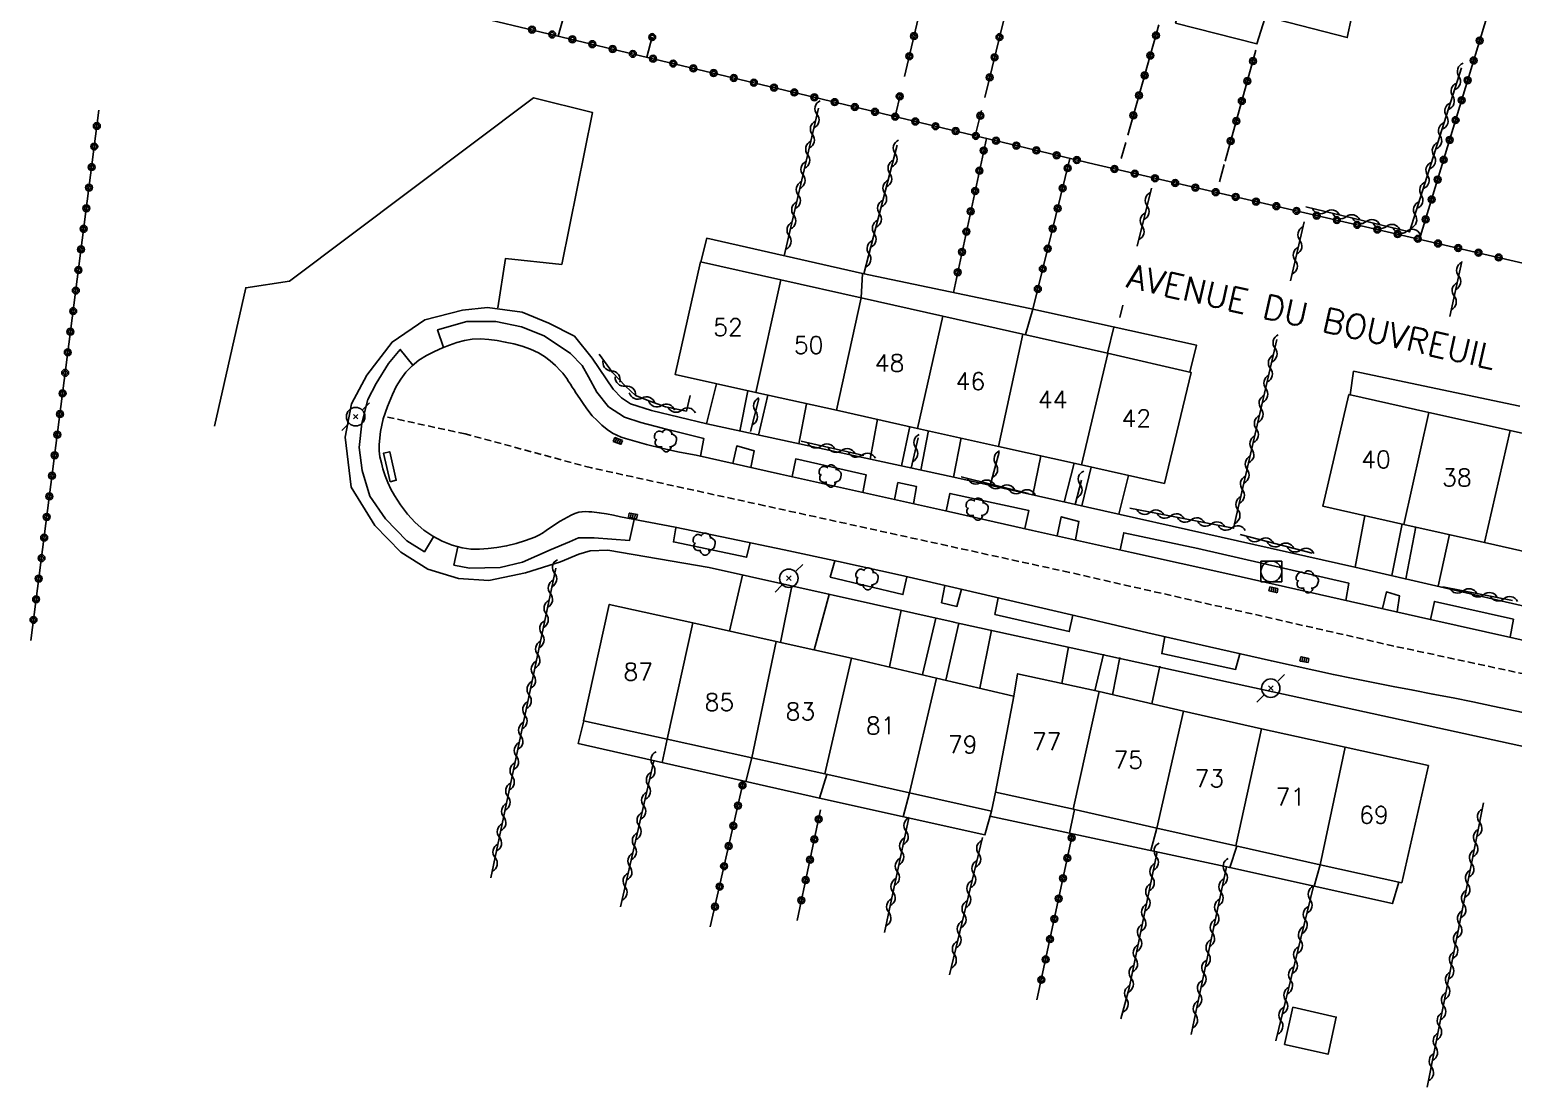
# Model space of a CAD drawing. Header units: millimetres. Extents: x 149998 to 151001, y 150999 to 152001.
# Drawn here: x 150085.7 to 150193, y 151260.6 to 151337.1 of the extents above; entities that cross this region are included whole.
import ezdxf
from ezdxf.enums import TextEntityAlignment as Align

# ---------------------------------------------------------------- set-up
doc = ezdxf.new("R2010")
doc.units = ezdxf.units.MM
doc.linetypes.add('DASHED', pattern=[0.75, 0.5, -0.25])
doc.layers.get('0').update_dxf_attribs({"linetype": 'CONTINUOUS'})
for name, color, linetype in [('W0001', 6, 'DASHED'), ('W0008', 7, 'CONTINUOUS'), ('W0014', 7, 'CONTINUOUS'), ('W0017', 7, 'CONTINUOUS'), ('W0101', 7, 'CONTINUOUS'), ('W0104', 1, 'CONTINUOUS'), ('W0300', 7, 'CONTINUOUS'), ('W0310', 3, 'CONTINUOUS'), ('W0323', 7, 'CONTINUOUS'), ('W0333', 7, 'CONTINUOUS'), ('W0401', 7, 'CONTINUOUS'), ('W0402', 7, 'CONTINUOUS'), ('W0420', 7, 'CONTINUOUS'), ('W0473', 7, 'CONTINUOUS'), ('W0989', 7, 'CONTINUOUS'), ('W0991', 7, 'CONTINUOUS'), ('W1102', 7, 'CONTINUOUS')]:
    doc.layers.add(name, color=color, linetype=linetype)
doc.styles.get("Standard").update_dxf_attribs({"font": 'romans.shx', "width": 0.85})

# ---------------------------------------------------------------- blocks, each defined once
blk = doc.blocks.new('T300')
for p, q in [((-0.8, 0.51), (-0.86, 0.34)), ((-0.86, 0.34), (-0.86, 0.17)), ((-0.86, 0.17), (-0.74, 0.06)), ((-0.69, 0.63), (-0.8, 0.51)), ((-0.8, -0.06), (-0.74, 0.06)), ((-0.74, 0.06), (-0.69, 0.11)), ((-0.57, 0.69), (-0.69, 0.63)), ((-0.46, 0.69), (-0.57, 0.69)), ((-0.29, 0.63), (-0.46, 0.69)), ((-0.29, 0.63), (-0.17, 0.74)), ((-0.23, 0.57), (-0.29, 0.63)), ((-0.17, 0.74), (-0.06, 0.8)), ((-0.06, 0.8), (0.06, 0.8)), ((0.06, 0.8), (0.23, 0.74)), ((0.23, 0.74), (0.34, 0.63)), ((0.34, 0.63), (0.4, 0.51)), ((0.46, 0.46), (0.34, 0.46)), ((0.4, 0.51), (0.4, 0.46)), ((0.57, 0.4), (0.46, 0.46)), ((0.57, 0.4), (0.69, 0.29)), ((0.69, 0.29), (0.74, 0.17)), ((0.74, 0.06), (0.69, -0.17)), ((0.74, 0.17), (0.74, 0.06)), ((-0.8, -0.17), (-0.8, -0.06)), ((-0.8, -0.23), (-0.8, -0.17)), ((-0.74, -0.34), (-0.8, -0.23)), ((-0.69, -0.4), (-0.74, -0.34)), ((-0.51, -0.46), (-0.69, -0.4)), ((-0.4, -0.46), (-0.51, -0.46)), ((-0.4, -0.46), (-0.34, -0.46)), ((-0.34, -0.46), (-0.34, -0.4)), ((-0.34, -0.51), (-0.34, -0.46)), ((-0.29, -0.63), (-0.34, -0.51)), ((-0.17, -0.74), (-0.29, -0.63)), ((-0.06, -0.8), (-0.17, -0.74)), ((0.06, -0.8), (-0.06, -0.8)), ((0.17, -0.74), (0.06, -0.8)), ((0.23, -0.69), (0.17, -0.74)), ((0.29, -0.46), (0.23, -0.46)), ((0.29, -0.63), (0.23, -0.69)), ((0.46, -0.4), (0.29, -0.46)), ((0.34, -0.51), (0.29, -0.63)), ((0.34, -0.51), (0.34, -0.46)), ((0.57, -0.34), (0.46, -0.4)), ((0.63, -0.29), (0.57, -0.34)), ((0.69, -0.17), (0.63, -0.29))]:
    blk.add_line(p, q)
blk = doc.blocks.new('T401')
for p, q in [((-0.3, 0.3), (0, 0.3)), ((-0.3, -0.25), (-0.3, 0.3)), ((-0.3, 0.15), (0, 0.15)), ((-0.3, 0), (0, 0)), ((0, 0.3), (0, -0.25)), ((-0.3, -0.15), (0, -0.15)), ((-0.3, -0.25), (-0.3, -0.3)), ((-0.3, -0.3), (0, -0.3)), ((0, -0.3), (0, -0.25))]:
    blk.add_line(p, q)
blk = doc.blocks.new('T420')
for p, q in [((0.75, 0.75), (-0.75, 0.75)), ((-0.75, 0.75), (-0.75, -0.75)), ((0.75, 0.75), (0.75, -0.75)), ((0.75, -0.75), (-0.75, -0.75))]:
    blk.add_line(p, q)
blk.add_ellipse((0, 0), major_axis=(-0.53, 0.53), ratio=1, start_param=3.926991, end_param=10.210176)
blk = doc.blocks.new('T473')
for p, q in [((-0.166667, 0.166667), (0.166667, -0.166667)), ((-0.166667, -0.166667), (0.166667, 0.166667)), ((0.500001, 0.500001), (1.000002, 1.000002)), ((-1.000002, -1.000002), (-0.500001, -0.500001))]:
    blk.add_line(p, q)
blk.add_ellipse((0, 0), major_axis=(0.471405, 0.471405), ratio=1, start_param=5.4977871438, end_param=11.780972451)
blk = doc.blocks.new('t310o')
at = {"color": 0, "linetype": 'Continuous'}
for centre, start, end in [((-0.5, 0.38), 216.8699, 323.1304), ((0.5, -0.37), 36.8699, 143.1303)]:
    blk.add_arc(centre, 0.625, start, end, dxfattribs=at)
blk = doc.blocks.new('t323o')
at = {"color": 0, "linetype": 'Continuous'}
for radius in [0.25, 0.15]:
    blk.add_circle((0, 0), radius, dxfattribs=at)

msp = doc.modelspace()

# ---------------------------------------------------------------- linework, layer by layer
at = {"layer": 'W0001'}
msp.add_lwpolyline([(150260.65, 151274.61), (150237.27, 151281.07), (150209.25, 151287.16), (150184.33, 151292.5), (150160.88, 151297.82), (150138.86, 151302.64), (150126.32, 151305.38), (150117.2, 151307.83), (150111.32, 151309.11)], dxfattribs=at)
at = {"layer": 'W0008'}
for points in [[(150133.91, 151306.29), (150132.7, 151306.51), (150131.5, 151306.77), (150130.3, 151307.07), (150129.12, 151307.41), (150128.8, 151307.51), (150128.48, 151307.61), (150128.16, 151307.74), (150127.86, 151307.89), (150127.46, 151308.16), (150127.08, 151308.47), (150126.73, 151308.8), (150126.39, 151309.14), (150126.07, 151309.54), (150125.77, 151309.96), (150125.49, 151310.39), (150125.2, 151310.81), (150125.07, 151311.01), (150124.94, 151311.21), (150124.81, 151311.42), (150124.68, 151311.62), (150124.54, 151311.83), (150124.4, 151312.03), (150124.26, 151312.22), (150124.1, 151312.4), (150123.73, 151312.77), (150123.35, 151313.12), (150122.93, 151313.43), (150122.49, 151313.7), (150121.92, 151313.97), (150121.32, 151314.18), (150120.71, 151314.34), (150120.1, 151314.47), (150119.51, 151314.58), (150118.91, 151314.66), (150118.31, 151314.7), (150117.7, 151314.68), (150117.15, 151314.59), (150116.6, 151314.45), (150116.07, 151314.26), (150115.55, 151314.05), (150114.97, 151313.79), (150114.4, 151313.5), (150113.86, 151313.16), (150113.36, 151312.76), (150112.92, 151312.3), (150112.55, 151311.79), (150112.22, 151311.25), (150111.94, 151310.69), (150111.58, 151309.82), (150111.28, 151308.93), (150111.07, 151308.01), (150110.97, 151307.07), (150110.98, 151306.62), (150111.04, 151306.18), (150111.14, 151305.74), (150111.25, 151305.31), (150111.41, 151304.81), (150111.6, 151304.32), (150111.82, 151303.84), (150112.08, 151303.39), (150112.53, 151302.7), (150113.02, 151302.03), (150113.58, 151301.42), (150114.2, 151300.87), (150114.85, 151300.44), (150115.53, 151300.08), (150116.25, 151299.8), (150116.99, 151299.6), (150117.62, 151299.51), (150118.24, 151299.5), (150118.87, 151299.54), (150119.48, 151299.61), (150120.19, 151299.74), (150120.89, 151299.9), (150121.57, 151300.12), (150122.24, 151300.38), (150122.52, 151300.52), (150122.79, 151300.67), (150123.05, 151300.84), (150123.3, 151301.01), (150123.56, 151301.19), (150123.81, 151301.36), (150124.07, 151301.53), (150124.34, 151301.68), (150124.6, 151301.82), (150124.86, 151301.96), (150125.13, 151302.09), (150125.42, 151302.17), (150125.65, 151302.21), (150125.89, 151302.22), (150126.13, 151302.21), (150126.36, 151302.2), (150126.89, 151302.14), (150127.41, 151302.05), (150127.93, 151301.95), (150128.44, 151301.85), (150132.39, 151301.09), (150136.33, 151300.28), (150140.26, 151299.45), (150144.19, 151298.6), (150148.67, 151297.61), (150153.15, 151296.59), (150157.61, 151295.55), (150162.08, 151294.51), (150166.55, 151293.46), (150171.02, 151292.43), (150175.49, 151291.42), (150179.97, 151290.44), (150181.41, 151290.14), (150182.85, 151289.86), (150184.29, 151289.58), (150185.73, 151289.3), (150187.17, 151289.03), (150188.62, 151288.75), (150190.06, 151288.46), (150191.49, 151288.16), (150195.3, 151287.35)], [(150195.06, 151292.62), (150190.97, 151293.53), (150186.88, 151294.45), (150179.72, 151296.05), (150172.55, 151297.66), (150165.38, 151299.26), (150158.22, 151300.86), (150152.14, 151302.22), (150146.06, 151303.58), (150139.99, 151304.93), (150133.91, 151306.29)]]:
    msp.add_lwpolyline(points, dxfattribs=at)
at = {"layer": 'W0014'}
for points in [[(150152.56, 151294.22), (150134.85, 151298.17), (150127.52, 151299.42), (150126.24, 151299.37), (150125.41, 151299.13), (150124.1, 151298.58), (150121.55, 151297.79), (150118.91, 151297.24), (150116.71, 151297.37), (150114.5, 151298.05), (150112.54, 151299.28), (150110.67, 151301.21), (150108.96, 151303.99), (150108.52, 151307.61), (150108.99, 151310.02), (150110.09, 151312.07), (150111.91, 151314.47), (150114.29, 151316.07), (150117.01, 151316.77), (150118.81, 151316.98), (150121.33, 151316.63), (150123.24, 151315.83), (150125.11, 151314.89), (150126.39, 151313.32), (150127.89, 151311.07), (150128.5, 151310.44), (150129.14, 151310.02), (150130.67, 151309.52), (150134.66, 151308.57), (150152.53, 151304.7), (150181.53, 151298.21), (150218.95, 151289.58)], [(150134.21, 151306.23), (150134.45, 151307.51), (150131.47, 151308.24), (150129.89, 151308.67), (150128.72, 151309.05), (150127.57, 151309.78), (150126.72, 151310.86), (150126.12, 151311.97), (150125.66, 151312.79), (150124.81, 151313.64), (150122.92, 151314.92), (150121.28, 151315.58), (150119.42, 151315.96), (150117.31, 151315.95), (150115.21, 151315.35), (150115.63, 151314.09)], [(150113.42, 151312.81), (150112.5, 151313.94), (150111.66, 151312.93), (150110.77, 151311.47), (150110.15, 151310.33), (150109.73, 151308.6), (150109.54, 151306.84), (150109.74, 151305.18), (150110.31, 151303.33), (150111.43, 151301.69), (150112.97, 151300.11), (150114.25, 151299.31), (150114.9, 151300.39)], [(150137.86, 151305.41), (150138.1, 151306.61), (150136.83, 151306.96), (150136.56, 151305.7)], [(150145.95, 151303.6), (150146.2, 151304.87), (150141.1, 151306.03), (150140.83, 151304.75)], [(150149.62, 151302.78), (150149.84, 151304.02), (150148.48, 151304.32), (150148.25, 151303.09)], [(150157.65, 151300.99), (150157.95, 151302.29), (150152.24, 151303.53), (150151.98, 151302.25)], [(150116.66, 151299.67), (150116.38, 151298.35), (150117.52, 151298.12), (150119.72, 151298.18), (150121.35, 151298.57), (150123.41, 151299.48), (150124.73, 151300.02), (150125.4, 151300.32), (150126.52, 151300.33), (150129.08, 151300.13), (150129.41, 151301.65)], [(150161.32, 151300.17), (150161.57, 151301.51), (150160.29, 151301.84), (150160, 151300.46)], [(150132.42, 151301.05), (150132.25, 151300.03), (150137.54, 151298.92), (150137.8, 151299.95)], [(150180.87, 151295.79), (150181.09, 151297.04), (150170.18, 151299.56), (150164.81, 151300.69), (150164.55, 151299.45)], [(150143.93, 151298.66), (150143.59, 151297.48), (150148.85, 151296.22), (150149.12, 151297.51)], [(150151.87, 151296.88), (150151.64, 151295.63), (150152.75, 151295.36), (150153.09, 151296.6)], [(150184.57, 151294.96), (150184.75, 151296.12), (150183.8, 151296.41), (150183.52, 151295.2)], [(150155.74, 151295.99), (150155.5, 151294.79), (150160.87, 151293.54), (150161.13, 151294.73)], [(150192.75, 151293.13), (150192.98, 151294.44), (150187.27, 151295.73), (150186.99, 151294.42)], [(150152.51, 151294.22), (150201.33, 151283.57)], [(150167.78, 151293.18), (150167.56, 151291.95), (150172.9, 151290.81), (150173.2, 151291.94)]]:
    msp.add_lwpolyline(points, dxfattribs=at)
at = {"layer": 'W0017'}
for points in [[(150134.64, 151308.56), (150135.37, 151311.46)], [(150137.05, 151308.04), (150137.63, 151310.96)], [(150138.41, 151307.75), (150139.08, 151310.64)], [(150141.31, 151307.12), (150141.87, 151310.02)], [(150146.49, 151306.01), (150147.02, 151308.89)], [(150148.75, 151305.52), (150149.35, 151308.37)], [(150150.13, 151305.22), (150150.69, 151308.07)], [(150152.51, 151304.71), (150153.06, 151307.54)], [(150158.25, 151303.42), (150158.82, 151306.25)], [(150160.51, 151302.9), (150161.23, 151305.71)], [(150161.77, 151302.63), (150162.46, 151305.44)], [(150164.45, 151302.02), (150165.15, 151304.83)], [(150181.55, 151298.2), (150182.24, 151301.94)], [(150184.2, 151297.59), (150184.95, 151301.33)], [(150185.2, 151297.36), (150185.94, 151301.11)], [(150187.54, 151296.82), (150188.36, 151300.56)], [(150137.24, 151297.63), (150136.3, 151293.58)], [(150140.81, 151296.83), (150139.99, 151292.76)], [(150143.51, 151296.23), (150142.43, 151292.22)], [(150148.72, 151295.08), (150147.88, 151290.99)], [(150151.23, 151294.52), (150150.27, 151290.43)], [(150152.89, 151294.14), (150151.95, 151290.02)], [(150155.24, 151293.64), (150154.41, 151289.45)], [(150160.81, 151292.45), (150160.34, 151289.8)], [(150163.35, 151291.91), (150162.71, 151289.27)], [(150164.53, 151291.66), (150164.01, 151288.98)], [(150167.41, 151291.05), (150166.85, 151288.33)]]:
    msp.add_lwpolyline(points, dxfattribs=at)
at = {"layer": 'W0101'}
for points in [[(150138.21, 151310.83), (150132.37, 151312.13), (150134.21, 151320.27), (150140.02, 151318.98)], [(150140.02, 151318.98), (150145.84, 151317.68)], [(150145.84, 151317.68), (150151.73, 151316.35)], [(150151.73, 151316.35), (150157.52, 151315.05)], [(150157.52, 151315.05), (150163.64, 151313.66)], [(150163.64, 151313.66), (150169.68, 151312.28), (150167.75, 151304.26)], [(150144.04, 151309.54), (150138.21, 151310.83)], [(150185.06, 151301.29), (150179.21, 151302.61), (150181.09, 151310.68), (150186.87, 151309.39)], [(150149.91, 151308.23), (150144.04, 151309.54)], [(150186.87, 151309.39), (150192.76, 151308.07)], [(150155.75, 151306.92), (150155.76, 151306.93), (150149.91, 151308.23)], [(150192.76, 151308.07), (150198.56, 151306.78)], [(150161.75, 151305.59), (150155.75, 151306.92)], [(150167.75, 151304.26), (150161.75, 151305.59)], [(150190.9, 151299.98), (150190.9, 151299.98), (150185.06, 151301.29)], [(150196.75, 151298.66), (150190.9, 151299.98)], [(150133.66, 151294.17), (150127.62, 151295.51), (150125.76, 151287.1), (150131.8, 151285.77)], [(150139.69, 151292.83), (150133.66, 151294.17)], [(150145.13, 151291.62), (150145.14, 151291.62), (150139.69, 151292.83)], [(150151.27, 151290.18), (150145.13, 151291.62)], [(150156.87, 151288.88), (150156.84, 151288.88), (150151.27, 151290.18)], [(150163.03, 151289.2), (150157.14, 151290.5), (150156.87, 151288.88)], [(150169.14, 151287.8), (150163.03, 151289.2)], [(150174.76, 151286.51), (150169.14, 151287.8)], [(150180.81, 151285.19), (150174.76, 151286.51)], [(150131.8, 151285.77), (150137.92, 151284.42)], [(150137.92, 151284.42), (150143.2, 151283.25)], [(150186.85, 151283.87), (150180.81, 151285.19)], [(150143.2, 151283.25), (150149.33, 151281.88)], [(150179.02, 151276.69), (150184.91, 151275.38), (150186.85, 151283.87)], [(150149.33, 151281.88), (150155.25, 151280.56)], [(150155.53, 151281.93), (150161.17, 151280.7), (150161.16, 151280.71)], [(150161.16, 151280.71), (150167.2, 151279.34)], [(150167.2, 151279.34), (150172.91, 151278.05)], [(150172.91, 151278.05), (150179.02, 151276.69)]]:
    msp.add_lwpolyline(points, dxfattribs=at)
at = {"layer": 'W0104'}
for points in [[(150169.19, 151339.7), (150169.18, 151339.7), (150168.56, 151337.53), (150174.44, 151336.03), (150175.15, 151338.33), (150175.14, 151338.32)], [(150181.26, 151337.96), (150181.27, 151337.95), (150180.97, 151336.49), (150175.05, 151338.01)], [(150145.92, 151319.42), (150145.93, 151319.42), (150134.67, 151321.98), (150134.24, 151320.27), (150134.23, 151320.27)], [(150145.92, 151319.42), (150145.84, 151317.68), (150145.83, 151317.68)], [(150169.58, 151312.3), (150169.58, 151312.3), (150170.08, 151314.24), (150158.03, 151316.9), (150145.92, 151319.42)], [(150158.24, 151316.86), (150157.72, 151315.01), (150157.7, 151315.01)], [(150164.09, 151315.56), (150163.64, 151313.66), (150163.66, 151313.65)], [(150193.45, 151309.83), (150181.43, 151312.36), (150181.18, 151310.66), (150181.16, 151310.66)], [(150142.82, 151281.51), (150125.37, 151285.45), (150125.78, 151287.1), (150125.78, 151287.1)], [(150131.43, 151284.08), (150131.8, 151285.77), (150131.8, 151285.77)], [(150142.82, 151281.51), (150143.35, 151283.22), (150143.35, 151283.22)], [(150155.25, 151280.56), (150155.24, 151280.56), (150154.77, 151278.84), (150142.82, 151281.51)], [(150148.87, 151280.16), (150149.33, 151281.88), (150149.33, 151281.88)], [(150155.25, 151280.56), (150155.53, 151281.93)], [(150160.89, 151278.97), (150160.89, 151278.98), (150155.14, 151280.21), (150155.15, 151280.22)], [(150160.89, 151278.97), (150161.26, 151280.69), (150161.27, 151280.68)], [(150172.49, 151276.48), (150172.48, 151276.48), (150160.89, 151278.97)], [(150166.77, 151277.71), (150167.2, 151279.34), (150167.21, 151279.34)], [(150172.49, 151276.48), (150172.98, 151278.04), (150172.98, 151278.04)], [(150184.71, 151275.42), (150184.71, 151275.42), (150184.25, 151273.88), (150172.49, 151276.48)], [(150178.59, 151275.13), (150179.02, 151276.69), (150179.02, 151276.69)]]:
    msp.add_lwpolyline(points, dxfattribs=at)
msp.add_lwpolyline([(150176.43, 151263.7), (150179.58, 151262.99), (150180.18, 151265.67), (150177.04, 151266.38)], close=True, dxfattribs=at)
at = {"layer": 'W0310'}
for points in [[(150189.24, 151334.31), (150185.48, 151322.44), (150177.98, 151324.24)], [(150142.74, 151331.39), (150140.27, 151320.71)], [(150148.44, 151328.72), (150146.02, 151319.4)], [(150165.79, 151321.4), (150166.82, 151325.6)], [(150177.85, 151323.16), (150176.87, 151318.91)], [(150189.25, 151320.29), (150188.38, 151316.33)], [(150164.52, 151316.26), (150164.74, 151317.15)], [(150175.89, 151314.65), (150172.75, 151301.01), (150165.25, 151302.47)], [(150133.46, 151310.62), (150133.19, 151309.49), (150131.69, 151309.79), (150130.54, 151310.2), (150129.52, 151310.62), (150128.79, 151311.29), (150127.86, 151312.28), (150126.89, 151313.6)], [(150137.83, 151308.01), (150138.43, 151310.38)], [(150146.02, 151306.27), (150141.49, 151307.31)], [(150149.44, 151305.36), (150149.96, 151307.54)], [(150155.17, 151304.2), (150155.81, 151306.52)], [(150157.93, 151303.53), (150153.06, 151304.72)], [(150161.3, 151302.73), (150161.75, 151304.48)], [(150178.44, 151299.22), (150173.23, 151300.55)], [(150119.06, 151275.73), (150123.75, 151298.12)], [(150185.15, 151297.36), (150184.15, 151297.59)], [(150192.92, 151295.8), (150187.89, 151296.78)], [(150130.85, 151284.21), (150128.43, 151273.64)], [(150190.83, 151281.17), (150186.76, 151260.6)], [(150149.27, 151280.07), (150147.51, 151271.78)], [(150154.6, 151278.65), (150152.21, 151268.73)], [(150167.23, 151277.61), (150165.2, 151267.77), (150164.61, 151265.55)], [(150172.23, 151276.54), (150170.11, 151266.49), (150169.68, 151264.41)], [(150178.52, 151275.15), (150175.81, 151263.95)]]:
    msp.add_lwpolyline(points, dxfattribs=at)
at = {"layer": 'W0323'}
for points in [[(150196.79, 151344.64), (150193.32, 151345.46), (150186.2, 151321.91)], [(150162.68, 151327.33), (150137.06, 151333.46), (150110.36, 151339.85)], [(150150.27, 151339.22), (150148.96, 151333.68)], [(150123.93, 151336.6), (150124.3, 151337.97)], [(150156.11, 151337.67), (150154.76, 151332.15)], [(150167.36, 151337.4), (150165.11, 151329.42)], [(150130.34, 151335.07), (150130.72, 151336.53)], [(150174.37, 151335.58), (150172.15, 151327.56)], [(150148.69, 151332.52), (150148.28, 151330.78)], [(150085.8, 151292.9), (150090.72, 151331.24)], [(150154.53, 151331.22), (150154.08, 151329.39)], [(150154.88, 151329.2), (150152.5, 151318.05)], [(150164.96, 151328.89), (150164.63, 151327.74)], [(150160.92, 151327.75), (150158.24, 151316.86)], [(150162.68, 151327.33), (150198.15, 151319.15), (150201.58, 151318.39)], [(150172.08, 151327.3), (150171.74, 151326.07)], [(150137.32, 151282.75), (150134.92, 151272.19)], [(150141.19, 151272.65), (150142.9, 151280.65)], [(150158.53, 151266.91), (150161.11, 151278.92)]]:
    msp.add_lwpolyline(points, dxfattribs=at)
at = {"layer": 'W0333'}
msp.add_lwpolyline([(150119.56, 151316.95), (150120.12, 151320.52), (150124.18, 151320.09), (150126.41, 151331.07), (150122.14, 151332.13), (150104.5, 151318.88), (150101.33, 151318.4), (150099.08, 151308.4)], dxfattribs=at)
at = {"layer": 'W0402'}
msp.add_lwpolyline([(150111.77, 151304.38), (150111.3, 151306.45), (150111.74, 151306.55), (150112.21, 151304.48)], close=True, dxfattribs=at)
at = {"layer": 'W1102'}
for points in [[(150140.02, 151318.98), (150138.21, 151310.83)], [(150145.84, 151317.68), (150144.04, 151309.54)], [(150149.91, 151308.23), (150151.73, 151316.35)], [(150155.75, 151306.92), (150157.52, 151315.05)], [(150163.66, 151313.65), (150161.75, 151305.59)], [(150186.87, 151309.39), (150185.06, 151301.29)], [(150190.9, 151299.98), (150192.76, 151308.07)], [(150133.66, 151294.17), (150131.8, 151285.77)], [(150137.48, 151282.71), (150137.92, 151284.42), (150137.92, 151284.42), (150139.69, 151292.83)], [(150145.13, 151291.62), (150143.2, 151283.25)], [(150151.27, 151290.18), (150149.33, 151281.88)], [(150155.53, 151281.93), (150156.87, 151288.88)], [(150163.03, 151289.2), (150161.16, 151280.71)], [(150169.14, 151287.8), (150167.21, 151279.34)], [(150174.76, 151286.51), (150172.91, 151278.05)], [(150180.81, 151285.19), (150179.02, 151276.69)]]:
    msp.add_lwpolyline(points, dxfattribs=at)

# ---------------------------------------------------------------- block references
at = {"layer": 'W0300'}
for p in [(150131.74, 151307.35), (150143.64, 151304.79), (150154.27, 151302.39), (150134.54, 151299.86), (150146.31, 151297.36), (150178.14, 151297.14)]:
    msp.add_blockref('T300', p, dxfattribs=at)
at = {"layer": 'W0310'}
for p, rotation in [((150189.04, 151333.68), 252.3901371877583), ((150188.59, 151332.25), 252.3901371877583), ((150142.63, 151330.94), 256.9948018358372), ((150188.14, 151330.82), 252.3901371877583), ((150142.3, 151329.48), 256.9948018358372), ((150187.68, 151329.39), 252.3901371877583), ((150141.96, 151328.02), 256.9948018358372), ((150148.28, 151328.11), 255.4091867533838), ((150187.23, 151327.96), 252.3901371877583), ((150141.62, 151326.56), 256.9948018358372), ((150147.9, 151326.66), 255.4091867533838), ((150186.77, 151326.53), 252.3901371877583), ((150141.28, 151325.1), 256.9948018358372), ((150147.53, 151325.21), 255.4091867533838), ((150186.32, 151325.1), 252.3901371877583), ((150166.51, 151324.31), 76.12403412640484), ((150140.95, 151323.64), 256.9948018358372), ((150147.15, 151323.76), 255.4091867533838), ((150179.44, 151323.89), 166.5062900896117), ((150180.9, 151323.54), 166.5062900896117), ((150185.87, 151323.67), 252.3901371877583), ((150140.61, 151322.17), 256.9948018358372), ((150146.77, 151322.31), 255.4091867533838), ((150166.15, 151322.85), 76.12403412640484), ((150177.54, 151321.83), 257.0350494797838), ((150182.35, 151323.19), 166.5062900896117), ((150183.81, 151322.84), 166.5062900896117), ((150185.27, 151322.49), 166.5062900896117), ((150146.39, 151320.86), 255.4091867533838), ((150177.21, 151320.37), 257.0350494797838), ((150189.02, 151319.26), 257.6844612080927), ((150188.7, 151317.79), 257.6844612080927), ((150175.75, 151314.03), 257.03504947986), ((150127.78, 151312.39), 126.5059420554905), ((150175.41, 151312.57), 257.03504947986), ((150128.79, 151311.29), 137.2152079618703), ((150175.08, 151311.11), 257.03504947986), ((150129.99, 151310.43), 157.6704895189458), ((150131.4, 151309.89), 160.2827465649477), ((150132.86, 151309.56), 168.9321919299121), ((150138.2, 151309.47), 75.92957390959401), ((150174.74, 151309.65), 257.03504947986), ((150174.4, 151308.19), 257.03504947986), ((150149.79, 151306.82), 76.49256953213445), ((150142.95, 151306.97), 167.0303100696019), ((150144.41, 151306.64), 167.0303100696019), ((150145.88, 151306.3), 167.0303100696019), ((150174.07, 151306.73), 257.03504947986), ((150155.57, 151305.65), 74.62547598436561), ((150173.73, 151305.26), 257.03504947986), ((150154.51, 151304.36), 166.3487881251912), ((150161.67, 151304.18), 75.51023751572642), ((150173.39, 151303.8), 257.03504947986), ((150155.97, 151304.01), 166.3487881251912), ((150157.43, 151303.66), 166.3487881251912), ((150166.73, 151302.18), 169.0005509002435), ((150173.06, 151302.34), 257.03504947986), ((150168.2, 151301.9), 169.0005509002435), ((150169.67, 151301.61), 169.0005509002435), ((150171.14, 151301.32), 169.0005509002435), ((150172.62, 151301.04), 169.0005509002435), ((150174.68, 151300.18), 165.6821118279329), ((150176.14, 151299.81), 165.6821118279329), ((150177.59, 151299.44), 165.6821118279329), ((150123.67, 151297.76), 78.17797694166343), ((150123.37, 151296.29), 78.17797694166343), ((150189.36, 151296.49), 168.9684236236949), ((150190.83, 151296.21), 168.9684236236949), ((150192.3, 151295.92), 168.9684236236949), ((150123.06, 151294.82), 78.17797694166343), ((150122.75, 151293.35), 78.17797694166343), ((150122.45, 151291.88), 78.17797694166343), ((150122.14, 151290.42), 78.17797694166343), ((150121.83, 151288.95), 78.17797694166343), ((150121.52, 151287.48), 78.17797694166343), ((150121.22, 151286.01), 78.17797694166343), ((150120.91, 151284.54), 78.17797694166343), ((150130.77, 151283.88), 257.1119837530413), ((150120.6, 151283.08), 78.17797694166343), ((150130.44, 151282.41), 257.1119837530413), ((150120.29, 151281.61), 78.17797694166343), ((150119.99, 151280.14), 78.17797694166343), ((150130.1, 151280.95), 257.1119837530413), ((150129.77, 151279.49), 257.1119837530413), ((150149.07, 151279.12), 258.0389016614059), ((150190.54, 151279.73), 258.8227475964379), ((150119.68, 151278.67), 78.17797694166343), ((150129.43, 151278.03), 257.1119837530413), ((150190.25, 151278.25), 258.8227475964379), ((150119.37, 151277.2), 78.17797694166343), ((150148.75, 151277.65), 258.0389016614059), ((150154.32, 151277.48), 256.4297539285247), ((150167.16, 151277.27), 258.3801701138913), ((150189.96, 151276.78), 258.8227475964379), ((150129.1, 151276.56), 257.1119837530413), ((150148.44, 151276.18), 258.0389016614059), ((150153.97, 151276.02), 256.4297539285247), ((150166.86, 151275.8), 258.3801701138913), ((150172.15, 151276.16), 258.1076042226854), ((150128.76, 151275.1), 257.1119837530413), ((150148.13, 151274.71), 258.0389016614059), ((150171.84, 151274.69), 258.1076042226854), ((150189.67, 151275.31), 258.8227475964379), ((150153.61, 151274.57), 256.4297539285247), ((150166.55, 151274.33), 258.3801701138913), ((150178.28, 151274.16), 256.3885373753612), ((150189.38, 151273.84), 258.8227475964379), ((150147.82, 151273.25), 258.0389016614059), ((150153.26, 151273.11), 256.4297539285247), ((150166.25, 151272.86), 258.3801701138913), ((150171.53, 151273.22), 258.1076042226854), ((150177.93, 151272.7), 256.3885373753612), ((150152.91, 151271.65), 256.4297539285247), ((150171.22, 151271.76), 258.1076042226854), ((150189.09, 151272.37), 258.8227475964379), ((150165.95, 151271.4), 258.3801701138913), ((150177.58, 151271.24), 256.3885373753612), ((150188.8, 151270.9), 258.8227475964379), ((150152.56, 151270.19), 256.4297539285247), ((150165.65, 151269.93), 258.3801701138913), ((150170.91, 151270.29), 258.1076042226854), ((150177.22, 151269.79), 256.3885373753612), ((150188.51, 151269.42), 258.8227475964379), ((150165.35, 151268.46), 258.3801701138913), ((150170.6, 151268.82), 258.1076042226854), ((150176.87, 151268.33), 256.3885373753612), ((150170.29, 151267.35), 258.1076042226854), ((150188.22, 151267.95), 258.8227475964379), ((150165, 151267), 255.0118639730963), ((150176.52, 151266.87), 256.3885373753612), ((150187.93, 151266.48), 258.8227475964379), ((150169.99, 151265.88), 258.3389401992622), ((150176.17, 151265.41), 256.3885373753612), ((150187.63, 151265.01), 258.8227475964379), ((150187.34, 151263.54), 258.8227475964379), ((150187.05, 151262.07), 258.8227475964379)]:
    msp.add_blockref('t310o', p, dxfattribs=dict(at, rotation=rotation))
at = {"layer": 'W0323'}
for p, rotation in [((150122.03, 151337.06), 166.5377679007636), ((150123.49, 151336.71), 166.5377679007636), ((150130.72, 151336.52), 75.23091306900746), ((150149.65, 151336.6), 256.6955883590761), ((150155.83, 151336.52), 256.2195104736633), ((150167.14, 151336.64), 254.2547488180994), ((150124.95, 151336.36), 166.5377679007636), ((150126.4, 151336.01), 166.5377679007636), ((150127.86, 151335.66), 166.5377679007636), ((150190.54, 151336.27), 253.1903564021873), ((150129.32, 151335.31), 166.5377679007636), ((150130.78, 151334.96), 166.5377679007636), ((150132.24, 151334.61), 166.5377679007636), ((150149.31, 151335.14), 256.6955883590761), ((150155.47, 151335.06), 256.2195104736633), ((150166.73, 151335.19), 254.2547488180994), ((150174.16, 151334.79), 254.5035451535356), ((150190.11, 151334.83), 253.1903564021873), ((150133.7, 151334.26), 166.5377679007636), ((150135.16, 151333.92), 166.5377679007636), ((150136.62, 151333.57), 166.5377679007636), ((150155.12, 151333.61), 256.2195104736633), ((150166.33, 151333.75), 254.2547488180994), ((150173.75, 151333.34), 254.5035451535356), ((150189.67, 151333.4), 253.1903564021873), ((150138.07, 151333.22), 166.5412250218449), ((150139.53, 151332.87), 166.5412250218449), ((150140.99, 151332.52), 166.5412250218449), ((150148.62, 151332.24), 256.6955883588475), ((150165.92, 151332.31), 254.2547488180994), ((150142.45, 151332.17), 166.5412250218449), ((150143.91, 151331.82), 166.5412250218449), ((150145.37, 151331.47), 166.5412250218449), ((150146.83, 151331.12), 166.5412250218449), ((150173.35, 151331.9), 254.5035451535356), ((150189.24, 151331.96), 253.1903564021873), ((150090.57, 151330.1), 82.6917912420605), ((150148.29, 151330.77), 166.5412250218449), ((150149.75, 151330.42), 166.5412250218449), ((150151.2, 151330.08), 166.5412250218449), ((150154.44, 151330.84), 256.2195104738014), ((150165.51, 151330.86), 254.2547488180994), ((150172.95, 151330.45), 254.5035451535356), ((150188.8, 151330.52), 253.1903564021873), ((150152.66, 151329.73), 166.5412250218449), ((150154.12, 151329.38), 166.5412250218449), ((150155.58, 151329.03), 166.5412250218449), ((150172.55, 151329.01), 254.5035451535356), ((150188.37, 151329.09), 253.1903564021873), ((150090.38, 151328.61), 82.6917912420605), ((150154.69, 151328.32), 257.9157807238295), ((150157.04, 151328.68), 166.5412250218449), ((150158.5, 151328.33), 166.5412250218449), ((150159.96, 151327.98), 166.5412250218449), ((150090.19, 151327.12), 82.6917912420605), ((150154.38, 151326.86), 257.9157807238295), ((150160.75, 151327.05), 256.1780634514108), ((150161.42, 151327.63), 166.5412250218449), ((150164.14, 151326.99), 347.024731838307), ((150187.94, 151327.65), 253.1903564021873), ((150165.61, 151326.65), 347.024731838307), ((150167.07, 151326.32), 347.024731838307), ((150168.53, 151325.98), 347.024731838307), ((150187.5, 151326.22), 253.1903564021873), ((150090, 151325.64), 82.6917912420605), ((150154.07, 151325.39), 257.9157807238295), ((150160.4, 151325.6), 256.1780634514108), ((150169.99, 151325.64), 347.024731838307), ((150171.45, 151325.31), 347.024731838307), ((150172.91, 151324.97), 347.024731838307), ((150187.07, 151324.78), 253.1903564021873), ((150089.81, 151324.15), 82.6917912420605), ((150153.75, 151323.92), 257.9157807238295), ((150160.04, 151324.14), 256.1780634514108), ((150174.38, 151324.63), 347.024731838307), ((150175.84, 151324.3), 347.024731838307), ((150177.3, 151323.96), 347.024731838307), ((150178.76, 151323.62), 347.024731838307), ((150089.62, 151322.66), 82.6917912420605), ((150159.68, 151322.68), 256.1780634514108), ((150180.22, 151323.29), 347.024731838307), ((150181.69, 151322.95), 347.024731838307), ((150183.15, 151322.61), 347.024731838307), ((150186.64, 151323.34), 253.1903564021873), ((150153.44, 151322.46), 257.9157807238295), ((150184.61, 151322.28), 347.024731838307), ((150186.07, 151321.94), 347.024731838307), ((150187.53, 151321.6), 347.024731838307), ((150089.43, 151321.17), 82.6917912420605), ((150153.12, 151320.99), 257.9157807238295), ((150159.32, 151321.23), 256.1780634514108), ((150188.99, 151321.27), 347.024731838307), ((150190.46, 151320.93), 347.024731838307), ((150191.92, 151320.59), 347.024731838307), ((150089.24, 151319.68), 82.6917912420605), ((150152.81, 151319.52), 257.9157807238295), ((150158.96, 151319.77), 256.1780634514108), ((150158.6, 151318.31), 256.1780634514108), ((150089.05, 151318.2), 82.6917912420605), ((150088.86, 151316.71), 82.6917912420605), ((150088.66, 151315.22), 82.6917912420605), ((150088.47, 151313.73), 82.6917912420605), ((150088.28, 151312.25), 82.6917912420605), ((150088.09, 151310.76), 82.6917912420605), ((150087.9, 151309.27), 82.6917912420605), ((150087.71, 151307.78), 82.6917912420605), ((150087.52, 151306.29), 82.6917912420605), ((150087.33, 151304.81), 82.6917912420605), ((150087.14, 151303.32), 82.6917912420605), ((150086.95, 151301.83), 82.6917912420605), ((150086.76, 151300.34), 82.6917912420605), ((150086.57, 151298.85), 82.6917912420605), ((150086.37, 151297.37), 82.6917912420605), ((150086.18, 151295.88), 82.6917912420605), ((150085.99, 151294.39), 82.6917912420605), ((150137.25, 151282.43), 257.1987230328449), ((150136.92, 151280.96), 257.1987230328449), ((150142.76, 151279.98), 77.91796357607666), ((150136.59, 151279.5), 257.1987230328449), ((150161.05, 151278.64), 77.89205037675167), ((150136.25, 151278.04), 257.1987230328449), ((150142.45, 151278.52), 77.91796357607666), ((150135.92, 151276.58), 257.1987230328449), ((150142.13, 151277.05), 77.91796357607666), ((150160.73, 151277.17), 77.89205037675167), ((150141.82, 151275.58), 77.91796357607666), ((150160.42, 151275.71), 77.89205037675167), ((150135.59, 151275.11), 257.1987230328449), ((150135.26, 151273.65), 257.1987230328449), ((150141.5, 151274.12), 77.91796357607666), ((150160.11, 151274.24), 77.89205037675167), ((150159.79, 151272.77), 77.89205037675167), ((150159.48, 151271.31), 77.89205037675167), ((150159.16, 151269.84), 77.89205037675167), ((150158.85, 151268.37), 77.89205037675167)]:
    msp.add_blockref('t323o', p, dxfattribs=dict(at, rotation=rotation))
at = {"layer": 'W0401'}
for p, rotation in [((150128.29, 151307.46), 69.23813669288351), ((150129.3, 151301.76), 259.2963055943573), ((150175.67, 151296.71), 77.38789108978604), ((150177.84, 151291.36), 257.7379774446514)]:
    msp.add_blockref('T401', p, dxfattribs=dict(at, rotation=rotation))
at = {"layer": 'W0420'}
msp.add_blockref('T420', (150175.48, 151297.89), dxfattribs=at)
at = {"layer": 'W0473'}
for p in [(150109.28, 151309.08), (150140.6, 151297.4), (150175.44, 151289.45)]:
    msp.add_blockref('T473', p, dxfattribs=at)

# ---------------------------------------------------------------- texts
at = {"layer": 'W0989'}
msp.add_text('AVENUE DU BOUVREUIL   ', height=1.75, rotation=347.3576, dxfattribs=at).set_placement((150164.93, 151318.45))
at = {"layer": 'W0991'}
for s, p in [('52', (150136.2, 151315.55)), ('50', (150142.03, 151314.26)), ('48', (150147.88, 151312.96)), ('46', (150153.73, 151311.64)), ('44', (150159.68, 151310.32)), ('42', (150165.72, 151308.96)), ('40', (150183.05, 151305.99)), ('38', (150188.9, 151304.68)), ('87', (150129.71, 151290.64)), ('85', (150135.58, 151288.44)), ('83', (150141.44, 151287.77)), ('81', (150147.24, 151286.75)), ('79', (150153.17, 151285.37)), ('77', (150159.24, 151285.6)), ('75', (150165.14, 151284.27)), ('73', (150171, 151282.93)), ('71', (150176.87, 151281.6)), ('69', (150182.9, 151280.29))]:
    msp.add_text(s, height=1.25, dxfattribs=at).set_placement(p, align=Align.MIDDLE_CENTER)

doc.saveas('drawing.dxf')
